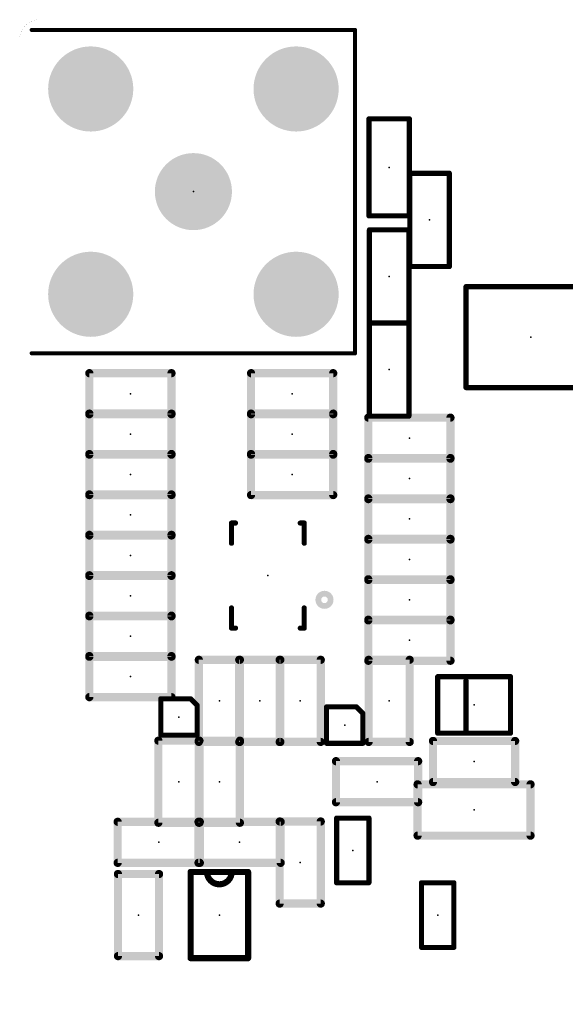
# Model space of a CAD drawing. Extents: x 0 to 169, y 0 to 191.
# Drawn here: x 57.56 to 71.09, y 164.31 to 188.46 of the extents above; entities that cross this region are included whole.
import ezdxf

# ---------------------------------------------------------------- set-up
doc = ezdxf.new("R2010")
doc.units = 0
for name, color, linetype in [('17', 82, 'CONTINUOUS'), ('20', 7, 'CONTINUOUS'), ('21', 253, 'CONTINUOUS'), ('23', 7, 'CONTINUOUS')]:
    doc.layers.add(name, color=color, linetype=linetype)

# ---------------------------------------------------------------- blocks, each defined once
blk = doc.blocks.new('ROUNDP')
at = {"const_width": 0.5}
blk.add_lwpolyline([(0, -0.25, 1), (0, 0.25, 1), (0, -0.25)], format="xyb", dxfattribs=at)

msp = doc.modelspace()

# ---------------------------------------------------------------- linework, layer by layer
at = {"layer": '20'}
for points, const_width in [([(58.058, 188.458, 0.4142), (57.558, 187.958)], 0.001), ([(58.058, 188.4582, 1), (58.058, 188.4578)], 0.0005), ([(58.058, 188.4578, 1), (58.058, 188.4582)], 0.0005), ([(57.5583, 187.958, 1), (57.5577, 187.958)], 0.0005), ([(57.5577, 187.958, 1), (57.5583, 187.958)], 0.0005)]:
    msp.add_lwpolyline(points, format="xyb", dxfattribs=dict(at, const_width=const_width))
at = {"layer": '20', "const_width": 0.001}
for points in [[(97.85, 188.458), (58.058, 188.458)], [(57.558, 187.958), (57.558, 158.442)]]:
    msp.add_lwpolyline(points, dxfattribs=at)
at = {"layer": '21'}
for points, const_width in [([(57.858, 188.2), (65.858, 188.2)], 0.1), ([(65.858, 188.2), (65.858, 180.2)], 0.1), ([(66.2, 183.6), (66.2, 186)], 0.127), ([(66.2, 186), (67.2, 186)], 0.127), ([(67.2, 186), (67.2, 183.6)], 0.127), ([(67.211, 182.3458), (67.211, 184.6542)], 0.127), ([(67.211, 184.6542), (68.189, 184.6542)], 0.127), ([(68.189, 184.6542), (68.189, 182.3458)], 0.127), ([(67.2, 183.6), (66.2, 183.6)], 0.127), ([(66.211, 180.9458), (66.211, 183.2542)], 0.127), ([(66.211, 183.2542), (67.189, 183.2542)], 0.127), ([(67.189, 183.2542), (67.189, 180.9458)], 0.127), ([(68.189, 182.3458), (67.211, 182.3458)], 0.127), ([(68.6, 179.35), (68.6, 181.85)], 0.127), ([(68.6, 181.85), (71.8, 181.85)], 0.127), ([(66.211, 178.6458), (66.211, 180.9542)], 0.127), ([(66.211, 180.9542), (67.189, 180.9542)], 0.127), ([(67.189, 180.9458), (66.211, 180.9458)], 0.127), ([(67.189, 180.9542), (67.189, 178.6458)], 0.127), ([(57.858, 180.2), (65.858, 180.2)], 0.1), ([(59.284, 179.708), (61.316, 179.708)], 0.2032), ([(59.284, 178.692), (59.284, 179.708)], 0.2032), ([(61.316, 179.708), (61.316, 178.692)], 0.2032), ([(63.284, 179.708), (65.316, 179.708)], 0.2032), ([(63.284, 178.692), (63.284, 179.708)], 0.2032), ([(65.316, 179.708), (65.316, 178.692)], 0.2032), ([(71.8, 179.35), (68.6, 179.35)], 0.127), ([(59.284, 178.708), (61.316, 178.708)], 0.2032), ([(59.284, 177.692), (59.284, 178.708)], 0.2032), ([(61.316, 178.692), (59.284, 178.692)], 0.2032), ([(61.316, 178.708), (61.316, 177.692)], 0.2032), ([(63.284, 178.708), (65.316, 178.708)], 0.2032), ([(63.284, 177.692), (63.284, 178.708)], 0.2032), ([(65.316, 178.692), (63.284, 178.692)], 0.2032), ([(65.316, 178.708), (65.316, 177.692)], 0.2032), ([(66.184, 178.608), (68.216, 178.608)], 0.2032), ([(66.184, 177.592), (66.184, 178.608)], 0.2032), ([(67.189, 178.6458), (66.211, 178.6458)], 0.127), ([(68.216, 178.608), (68.216, 177.592)], 0.2032), ([(59.284, 177.708), (61.316, 177.708)], 0.2032), ([(59.284, 176.692), (59.284, 177.708)], 0.2032), ([(61.316, 177.692), (59.284, 177.692)], 0.2032), ([(61.316, 177.708), (61.316, 176.692)], 0.2032), ([(63.284, 176.692), (63.284, 177.708)], 0.2032), ([(63.284, 177.708), (65.316, 177.708)], 0.2032), ([(65.316, 177.692), (63.284, 177.692)], 0.2032), ([(65.316, 177.708), (65.316, 176.692)], 0.2032), ([(66.184, 177.608), (68.216, 177.608)], 0.2032), ([(66.184, 176.592), (66.184, 177.608)], 0.2032), ([(68.216, 177.592), (66.184, 177.592)], 0.2032), ([(68.216, 177.608), (68.216, 176.592)], 0.2032), ([(59.284, 176.708), (61.316, 176.708)], 0.2032), ([(59.284, 175.692), (59.284, 176.708)], 0.2032), ([(61.316, 176.692), (59.284, 176.692)], 0.2032), ([(61.316, 176.708), (61.316, 175.692)], 0.2032), ([(65.316, 176.692), (63.284, 176.692)], 0.2032), ([(66.184, 176.608), (68.216, 176.608)], 0.2032), ([(66.184, 175.592), (66.184, 176.608)], 0.2032), ([(68.216, 176.592), (66.184, 176.592)], 0.2032), ([(68.216, 176.608), (68.216, 175.592)], 0.2032), ([(62.8, 175.5), (62.8, 176)], 0.127), ([(62.8, 176), (62.9, 176)], 0.127), ([(64.6, 176), (64.5, 176)], 0.127), ([(64.6, 175.5), (64.6, 176)], 0.127), ([(59.284, 174.692), (59.284, 175.708)], 0.2032), ([(59.284, 175.708), (61.316, 175.708)], 0.2032), ([(61.316, 175.708), (61.316, 174.692)], 0.2032), ([(61.316, 175.692), (59.284, 175.692)], 0.2032), ([(66.184, 175.608), (68.216, 175.608)], 0.2032), ([(66.184, 174.592), (66.184, 175.608)], 0.2032), ([(68.216, 175.592), (66.184, 175.592)], 0.2032), ([(68.216, 175.608), (68.216, 174.592)], 0.2032), ([(59.284, 174.708), (61.316, 174.708)], 0.2032), ([(59.284, 173.692), (59.284, 174.708)], 0.2032), ([(61.316, 174.692), (59.284, 174.692)], 0.2032), ([(61.316, 174.708), (61.316, 173.692)], 0.2032), ([(66.184, 174.608), (68.216, 174.608)], 0.2032), ([(66.184, 173.592), (66.184, 174.608)], 0.2032), ([(68.216, 174.592), (66.184, 174.592)], 0.2032), ([(68.216, 174.608), (68.216, 173.592)], 0.2032), ([(62.8, 173.9), (62.8, 173.4)], 0.127), ([(64.6, 173.9), (64.6, 173.4)], 0.127), ([(59.284, 172.692), (59.284, 173.708)], 0.2032), ([(59.284, 173.708), (61.316, 173.708)], 0.2032), ([(61.316, 173.692), (59.284, 173.692)], 0.2032), ([(61.316, 173.708), (61.316, 172.692)], 0.2032), ([(66.184, 173.608), (68.216, 173.608)], 0.2032), ([(66.184, 172.592), (66.184, 173.608)], 0.2032), ([(68.216, 173.592), (66.184, 173.592)], 0.2032), ([(68.216, 173.608), (68.216, 172.592)], 0.2032), ([(62.8, 173.4), (62.9, 173.4)], 0.127), ([(64.6, 173.4), (64.5, 173.4)], 0.127), ([(59.284, 172.708), (61.316, 172.708)], 0.2032), ([(59.284, 171.692), (59.284, 172.708)], 0.2032), ([(61.316, 172.692), (59.284, 172.692)], 0.2032), ([(61.316, 172.708), (61.316, 171.692)], 0.2032), ([(61.992, 170.584), (61.992, 172.616)], 0.2032), ([(61.992, 172.616), (63.008, 172.616)], 0.2032), ([(62.992, 170.584), (62.992, 172.616)], 0.2032), ([(62.992, 172.616), (64.008, 172.616)], 0.2032), ([(63.008, 172.616), (63.008, 170.584)], 0.2032), ([(63.992, 170.584), (63.992, 172.616)], 0.2032), ([(63.992, 172.616), (65.008, 172.616)], 0.2032), ([(64.008, 172.616), (64.008, 170.584)], 0.2032), ([(65.008, 172.616), (65.008, 170.584)], 0.2032), ([(68.216, 172.592), (66.184, 172.592)], 0.2032), ([(66.192, 170.584), (66.192, 172.616)], 0.2032), ([(66.192, 172.616), (67.208, 172.616)], 0.2032), ([(67.208, 172.616), (67.208, 170.584)], 0.2032), ([(67.9, 172.2), (69.7, 172.2)], 0.127), ([(67.9, 170.8), (67.9, 172.2)], 0.127), ([(69.7, 172.2), (69.7, 170.8)], 0.127), ([(68.6, 170.83), (68.6, 172.1)], 0.127), ([(61.316, 171.692), (59.284, 171.692)], 0.2032), ([(61.05, 171.65), (61.79, 171.65)], 0.127), ([(61.05, 170.75), (61.05, 171.65)], 0.127), ([(61.79, 171.65), (61.95, 171.49)], 0.127), ([(61.95, 171.49), (61.95, 170.75)], 0.127), ([(65.15, 171.45), (65.89, 171.45)], 0.127), ([(65.15, 170.55), (65.15, 171.45)], 0.127), ([(65.89, 171.45), (66.05, 171.29)], 0.127), ([(66.05, 171.29), (66.05, 170.55)], 0.127), ([(61.95, 170.75), (61.05, 170.75)], 0.127), ([(69.7, 170.8), (67.9, 170.8)], 0.127), ([(60.992, 168.584), (60.992, 170.616)], 0.2032), ([(60.992, 170.616), (62.008, 170.616)], 0.2032), ([(61.992, 168.584), (61.992, 170.616)], 0.2032), ([(61.992, 170.616), (63.008, 170.616)], 0.2032), ([(63.008, 170.584), (61.992, 170.584)], 0.2032), ([(62.008, 170.616), (62.008, 168.584)], 0.2032), ([(64.008, 170.584), (62.992, 170.584)], 0.2032), ([(63.008, 170.616), (63.008, 168.584)], 0.2032), ([(65.008, 170.584), (63.992, 170.584)], 0.2032), ([(66.05, 170.55), (65.15, 170.55)], 0.127), ([(67.208, 170.584), (66.192, 170.584)], 0.2032), ([(67.784, 170.608), (69.816, 170.608)], 0.2032), ([(67.784, 169.592), (67.784, 170.608)], 0.2032), ([(69.816, 170.608), (69.816, 169.592)], 0.2032), ([(65.384, 170.108), (67.416, 170.108)], 0.2032), ([(65.384, 169.092), (65.384, 170.108)], 0.2032), ([(67.416, 170.108), (67.416, 169.092)], 0.2032), ([(67.403, 169.535), (70.197, 169.535)], 0.2032), ([(67.403, 168.265), (67.403, 169.535)], 0.2032), ([(69.816, 169.592), (67.784, 169.592)], 0.2032), ([(70.197, 169.535), (70.197, 168.265)], 0.2032), ([(67.416, 169.092), (65.384, 169.092)], 0.2032), ([(59.984, 167.592), (59.984, 168.608)], 0.2032), ([(59.984, 168.608), (62.016, 168.608)], 0.2032), ([(62.008, 168.584), (60.992, 168.584)], 0.2032), ([(61.984, 167.592), (61.984, 168.608)], 0.2032), ([(61.984, 168.608), (64.016, 168.608)], 0.2032), ([(63.008, 168.584), (61.992, 168.584)], 0.2032), ([(62.016, 168.608), (62.016, 167.592)], 0.2032), ([(63.992, 166.584), (63.992, 168.616)], 0.2032), ([(63.992, 168.616), (65.008, 168.616)], 0.2032), ([(64.016, 168.608), (64.016, 167.592)], 0.2032), ([(65.008, 168.616), (65.008, 166.584)], 0.2032), ([(65.4, 167.1), (65.4, 168.7)], 0.127), ([(65.4, 168.7), (66.2, 168.7)], 0.127), ([(66.2, 168.7), (66.2, 167.1)], 0.127), ([(70.197, 168.265), (67.403, 168.265)], 0.2032), ([(62.016, 167.592), (59.984, 167.592)], 0.2032), ([(64.016, 167.592), (61.984, 167.592)], 0.2032), ([(59.992, 165.284), (59.992, 167.316)], 0.2032), ([(59.992, 167.316), (61.008, 167.316)], 0.2032), ([(61.008, 167.316), (61.008, 165.284)], 0.2032), ([(62.1952, 167.3668), (61.7888, 167.3668)], 0.1524), ([(61.7888, 167.3668), (61.7888, 165.2332)], 0.1524), ([(62.2714, 167.3668), (62.1952, 167.3668)], 0.1524), ([(62.7286, 167.3668), (62.2714, 167.3668)], 0.1524), ([(62.7286, 167.3668), (62.2714, 167.3668)], 0.1524), ([(62.8048, 167.3668), (62.7286, 167.3668)], 0.1524), ([(63.2112, 167.3668), (62.8048, 167.3668)], 0.1524), ([(63.2112, 165.2332), (63.2112, 167.3668)], 0.1524), ([(66.2, 167.1), (65.4, 167.1)], 0.127), ([(67.5, 167.1), (68.3, 167.1)], 0.127), ([(67.5, 165.5), (67.5, 167.1)], 0.127), ([(68.3, 167.1), (68.3, 165.5)], 0.127), ([(65.008, 166.584), (63.992, 166.584)], 0.2032), ([(63.2112, 166.173), (63.2112, 166.427)], 0.1524), ([(68.3, 165.5), (67.5, 165.5)], 0.127), ([(61.008, 165.284), (59.992, 165.284)], 0.2032), ([(61.7888, 165.2332), (63.2112, 165.2332)], 0.1524), ([(62.2714, 165.2332), (62.7286, 165.2332)], 0.1524)]:
    msp.add_lwpolyline(points, dxfattribs=dict(at, const_width=const_width))
for points, const_width in [([(57.858, 188.225, 1), (57.858, 188.175)], 0.05), ([(65.883, 188.2, 1), (65.833, 188.2)], 0.05), ([(65.858, 188.175, 1), (65.858, 188.225)], 0.05), ([(66.2318, 186, 1), (66.1683, 186)], 0.0635), ([(66.2, 186.0317, 1), (66.2, 185.9683)], 0.0635), ([(67.2318, 186, 1), (67.1683, 186)], 0.0635), ([(67.2, 185.9683, 1), (67.2, 186.0317)], 0.0635), ([(67.2428, 184.6542, 1), (67.1792, 184.6542)], 0.0635), ([(67.211, 184.6859, 1), (67.211, 184.6225)], 0.0635), ([(68.2208, 184.6542, 1), (68.1573, 184.6542)], 0.0635), ([(68.189, 184.6225, 1), (68.189, 184.6859)], 0.0635), ([(66.2, 183.6318, 1), (66.2, 183.5683)], 0.0635), ([(66.1683, 183.6, 1), (66.2318, 183.6)], 0.0635), ([(67.1683, 183.6, 1), (67.2318, 183.6)], 0.0635), ([(67.2, 183.5683, 1), (67.2, 183.6318)], 0.0635), ([(66.2428, 183.2542, 1), (66.1792, 183.2542)], 0.0635), ([(66.211, 183.2859, 1), (66.211, 183.2225)], 0.0635), ([(67.2208, 183.2542, 1), (67.1573, 183.2542)], 0.0635), ([(67.189, 183.2225, 1), (67.189, 183.2859)], 0.0635), ([(67.1792, 182.3458, 1), (67.2428, 182.3458)], 0.0635), ([(67.211, 182.3775, 1), (67.211, 182.3141)], 0.0635), ([(68.1573, 182.3458, 1), (68.2208, 182.3458)], 0.0635), ([(68.189, 182.3141, 1), (68.189, 182.3775)], 0.0635), ([(68.6318, 181.85, 1), (68.5683, 181.85)], 0.0635), ([(68.6, 181.8818, 1), (68.6, 181.8183)], 0.0635), ([(66.2428, 180.9542, 1), (66.1792, 180.9542)], 0.0635), ([(66.1792, 180.9458, 1), (66.2428, 180.9458)], 0.0635), ([(66.211, 180.986, 1), (66.211, 180.9225)], 0.0635), ([(66.211, 180.9776, 1), (66.211, 180.9141)], 0.0635), ([(67.2208, 180.9542, 1), (67.1573, 180.9542)], 0.0635), ([(67.1573, 180.9458, 1), (67.2208, 180.9458)], 0.0635), ([(67.189, 180.9225, 1), (67.189, 180.986)], 0.0635), ([(67.189, 180.9141, 1), (67.189, 180.9776)], 0.0635), ([(57.858, 180.225, 1), (57.858, 180.175)], 0.05), ([(65.833, 180.2, 1), (65.883, 180.2)], 0.05), ([(65.858, 180.175, 1), (65.858, 180.225)], 0.05), ([(59.284, 179.7588, 1), (59.284, 179.6572)], 0.1016), ([(59.3348, 179.708, 1), (59.2332, 179.708)], 0.1016), ([(61.3668, 179.708, 1), (61.2652, 179.708)], 0.1016), ([(61.316, 179.6572, 1), (61.316, 179.7588)], 0.1016), ([(63.284, 179.7588, 1), (63.284, 179.6572)], 0.1016), ([(63.3348, 179.708, 1), (63.2332, 179.708)], 0.1016), ([(65.3668, 179.708, 1), (65.2652, 179.708)], 0.1016), ([(65.316, 179.6572, 1), (65.316, 179.7588)], 0.1016), ([(68.6, 179.3818, 1), (68.6, 179.3183)], 0.0635), ([(68.5683, 179.35, 1), (68.6318, 179.35)], 0.0635), ([(59.284, 178.7588, 1), (59.284, 178.6572)], 0.1016), ([(59.3348, 178.708, 1), (59.2332, 178.708)], 0.1016), ([(59.284, 178.7428, 1), (59.284, 178.6412)], 0.1016), ([(59.2332, 178.692, 1), (59.3348, 178.692)], 0.1016), ([(61.3668, 178.708, 1), (61.2652, 178.708)], 0.1016), ([(61.2652, 178.692, 1), (61.3668, 178.692)], 0.1016), ([(61.316, 178.6572, 1), (61.316, 178.7588)], 0.1016), ([(61.316, 178.6412, 1), (61.316, 178.7428)], 0.1016), ([(63.284, 178.7588, 1), (63.284, 178.6572)], 0.1016), ([(63.3348, 178.708, 1), (63.2332, 178.708)], 0.1016), ([(63.284, 178.7428, 1), (63.284, 178.6412)], 0.1016), ([(63.2332, 178.692, 1), (63.3348, 178.692)], 0.1016), ([(65.3668, 178.708, 1), (65.2652, 178.708)], 0.1016), ([(65.2652, 178.692, 1), (65.3668, 178.692)], 0.1016), ([(65.316, 178.6572, 1), (65.316, 178.7588)], 0.1016), ([(65.316, 178.6412, 1), (65.316, 178.7428)], 0.1016), ([(66.184, 178.6588, 1), (66.184, 178.5572)], 0.1016), ([(66.2348, 178.608, 1), (66.1332, 178.608)], 0.1016), ([(66.211, 178.6775, 1), (66.211, 178.6141)], 0.0635), ([(67.189, 178.6141, 1), (67.189, 178.6775)], 0.0635), ([(68.2668, 178.608, 1), (68.1652, 178.608)], 0.1016), ([(68.216, 178.5572, 1), (68.216, 178.6588)], 0.1016), ([(66.1792, 178.6458, 1), (66.2428, 178.6458)], 0.0635), ([(67.1573, 178.6458, 1), (67.2208, 178.6458)], 0.0635), ([(59.284, 177.7588, 1), (59.284, 177.6572)], 0.1016), ([(59.3348, 177.708, 1), (59.2332, 177.708)], 0.1016), ([(59.284, 177.7428, 1), (59.284, 177.6412)], 0.1016), ([(59.2332, 177.692, 1), (59.3348, 177.692)], 0.1016), ([(61.3668, 177.708, 1), (61.2652, 177.708)], 0.1016), ([(61.2652, 177.692, 1), (61.3668, 177.692)], 0.1016), ([(61.316, 177.6572, 1), (61.316, 177.7588)], 0.1016), ([(61.316, 177.6412, 1), (61.316, 177.7428)], 0.1016), ([(63.3348, 177.708, 1), (63.2332, 177.708)], 0.1016), ([(63.284, 177.7588, 1), (63.284, 177.6572)], 0.1016), ([(63.284, 177.7428, 1), (63.284, 177.6412)], 0.1016), ([(63.2332, 177.692, 1), (63.3348, 177.692)], 0.1016), ([(65.3668, 177.708, 1), (65.2652, 177.708)], 0.1016), ([(65.2652, 177.692, 1), (65.3668, 177.692)], 0.1016), ([(65.316, 177.6572, 1), (65.316, 177.7588)], 0.1016), ([(65.316, 177.6412, 1), (65.316, 177.7428)], 0.1016), ([(66.184, 177.6588, 1), (66.184, 177.5572)], 0.1016), ([(66.2348, 177.608, 1), (66.1332, 177.608)], 0.1016), ([(66.184, 177.6428, 1), (66.184, 177.5412)], 0.1016), ([(66.1332, 177.592, 1), (66.2348, 177.592)], 0.1016), ([(68.2668, 177.608, 1), (68.1652, 177.608)], 0.1016), ([(68.1652, 177.592, 1), (68.2668, 177.592)], 0.1016), ([(68.216, 177.5572, 1), (68.216, 177.6588)], 0.1016), ([(68.216, 177.5412, 1), (68.216, 177.6428)], 0.1016), ([(59.284, 176.7588, 1), (59.284, 176.6572)], 0.1016), ([(59.3348, 176.708, 1), (59.2332, 176.708)], 0.1016), ([(59.284, 176.7428, 1), (59.284, 176.6412)], 0.1016), ([(61.3668, 176.708, 1), (61.2652, 176.708)], 0.1016), ([(61.316, 176.6572, 1), (61.316, 176.7588)], 0.1016), ([(61.316, 176.6412, 1), (61.316, 176.7428)], 0.1016), ([(63.284, 176.7428, 1), (63.284, 176.6412)], 0.1016), ([(65.316, 176.6412, 1), (65.316, 176.7428)], 0.1016), ([(59.2332, 176.692, 1), (59.3348, 176.692)], 0.1016), ([(61.2652, 176.692, 1), (61.3668, 176.692)], 0.1016), ([(63.2332, 176.692, 1), (63.3348, 176.692)], 0.1016), ([(65.2652, 176.692, 1), (65.3668, 176.692)], 0.1016), ([(66.184, 176.6588, 1), (66.184, 176.5572)], 0.1016), ([(66.2348, 176.608, 1), (66.1332, 176.608)], 0.1016), ([(66.184, 176.6428, 1), (66.184, 176.5412)], 0.1016), ([(66.1332, 176.592, 1), (66.2348, 176.592)], 0.1016), ([(68.2668, 176.608, 1), (68.1652, 176.608)], 0.1016), ([(68.1652, 176.592, 1), (68.2668, 176.592)], 0.1016), ([(68.216, 176.5572, 1), (68.216, 176.6588)], 0.1016), ([(68.216, 176.5412, 1), (68.216, 176.6428)], 0.1016), ([(62.8318, 176, 1), (62.7683, 176)], 0.0635), ([(62.8, 176.0317, 1), (62.8, 175.9683)], 0.0635), ([(62.9, 175.9683, 1), (62.9, 176.0317)], 0.0635), ([(64.5, 176.0317, 1), (64.5, 175.9683)], 0.0635), ([(64.6318, 176, 1), (64.5683, 176)], 0.0635), ([(64.6, 175.9683, 1), (64.6, 176.0317)], 0.0635), ([(59.3348, 175.708, 1), (59.2332, 175.708)], 0.1016), ([(59.284, 175.7588, 1), (59.284, 175.6572)], 0.1016), ([(61.3668, 175.708, 1), (61.2652, 175.708)], 0.1016), ([(61.316, 175.6572, 1), (61.316, 175.7588)], 0.1016), ([(59.284, 175.7428, 1), (59.284, 175.6412)], 0.1016), ([(59.2332, 175.692, 1), (59.3348, 175.692)], 0.1016), ([(61.2652, 175.692, 1), (61.3668, 175.692)], 0.1016), ([(61.316, 175.6412, 1), (61.316, 175.7428)], 0.1016), ([(66.184, 175.6588, 1), (66.184, 175.5572)], 0.1016), ([(66.2348, 175.608, 1), (66.1332, 175.608)], 0.1016), ([(66.184, 175.6428, 1), (66.184, 175.5412)], 0.1016), ([(66.1332, 175.592, 1), (66.2348, 175.592)], 0.1016), ([(68.2668, 175.608, 1), (68.1652, 175.608)], 0.1016), ([(68.1652, 175.592, 1), (68.2668, 175.592)], 0.1016), ([(68.216, 175.5572, 1), (68.216, 175.6588)], 0.1016), ([(68.216, 175.5412, 1), (68.216, 175.6428)], 0.1016), ([(62.7683, 175.5, 1), (62.8318, 175.5)], 0.0635), ([(64.5683, 175.5, 1), (64.6318, 175.5)], 0.0635), ([(59.284, 174.7588, 1), (59.284, 174.6572)], 0.1016), ([(59.3348, 174.708, 1), (59.2332, 174.708)], 0.1016), ([(59.284, 174.7428, 1), (59.284, 174.6412)], 0.1016), ([(59.2332, 174.692, 1), (59.3348, 174.692)], 0.1016), ([(61.3668, 174.708, 1), (61.2652, 174.708)], 0.1016), ([(61.2652, 174.692, 1), (61.3668, 174.692)], 0.1016), ([(61.316, 174.6572, 1), (61.316, 174.7588)], 0.1016), ([(61.316, 174.6412, 1), (61.316, 174.7428)], 0.1016), ([(66.184, 174.6588, 1), (66.184, 174.5572)], 0.1016), ([(66.2348, 174.608, 1), (66.1332, 174.608)], 0.1016), ([(66.184, 174.6428, 1), (66.184, 174.5412)], 0.1016), ([(66.1332, 174.592, 1), (66.2348, 174.592)], 0.1016), ([(68.2668, 174.608, 1), (68.1652, 174.608)], 0.1016), ([(68.1652, 174.592, 1), (68.2668, 174.592)], 0.1016), ([(68.216, 174.5572, 1), (68.216, 174.6588)], 0.1016), ([(68.216, 174.5412, 1), (68.216, 174.6428)], 0.1016), ([(65.1, 174.0293, 1), (65.1, 174.1707, 1), (65.1, 174.0293)], 0.3048), ([(62.8318, 173.9, 1), (62.7683, 173.9)], 0.0635), ([(64.6318, 173.9, 1), (64.5683, 173.9)], 0.0635), ([(59.3348, 173.708, 1), (59.2332, 173.708)], 0.1016), ([(59.284, 173.7588, 1), (59.284, 173.6572)], 0.1016), ([(59.284, 173.7428, 1), (59.284, 173.6412)], 0.1016), ([(59.2332, 173.692, 1), (59.3348, 173.692)], 0.1016), ([(61.3668, 173.708, 1), (61.2652, 173.708)], 0.1016), ([(61.2652, 173.692, 1), (61.3668, 173.692)], 0.1016), ([(61.316, 173.6572, 1), (61.316, 173.7588)], 0.1016), ([(61.316, 173.6412, 1), (61.316, 173.7428)], 0.1016), ([(66.184, 173.6588, 1), (66.184, 173.5572)], 0.1016), ([(66.2348, 173.608, 1), (66.1332, 173.608)], 0.1016), ([(66.184, 173.6428, 1), (66.184, 173.5412)], 0.1016), ([(66.1332, 173.592, 1), (66.2348, 173.592)], 0.1016), ([(68.2668, 173.608, 1), (68.1652, 173.608)], 0.1016), ([(68.1652, 173.592, 1), (68.2668, 173.592)], 0.1016), ([(68.216, 173.5572, 1), (68.216, 173.6588)], 0.1016), ([(68.216, 173.5412, 1), (68.216, 173.6428)], 0.1016), ([(62.8, 173.4317, 1), (62.8, 173.3683)], 0.0635), ([(62.7683, 173.4, 1), (62.8318, 173.4)], 0.0635), ([(62.9, 173.3683, 1), (62.9, 173.4317)], 0.0635), ([(64.5, 173.4317, 1), (64.5, 173.3683)], 0.0635), ([(64.5683, 173.4, 1), (64.6318, 173.4)], 0.0635), ([(64.6, 173.3683, 1), (64.6, 173.4317)], 0.0635), ([(59.284, 172.7588, 1), (59.284, 172.6572)], 0.1016), ([(59.3348, 172.708, 1), (59.2332, 172.708)], 0.1016), ([(59.284, 172.7428, 1), (59.284, 172.6412)], 0.1016), ([(59.2332, 172.692, 1), (59.3348, 172.692)], 0.1016), ([(61.3668, 172.708, 1), (61.2652, 172.708)], 0.1016), ([(61.2652, 172.692, 1), (61.3668, 172.692)], 0.1016), ([(61.316, 172.6572, 1), (61.316, 172.7588)], 0.1016), ([(61.316, 172.6412, 1), (61.316, 172.7428)], 0.1016), ([(62.0428, 172.616, 1), (61.9412, 172.616)], 0.1016), ([(61.992, 172.6668, 1), (61.992, 172.5652)], 0.1016), ([(63.0428, 172.616, 1), (62.9412, 172.616)], 0.1016), ([(62.992, 172.6668, 1), (62.992, 172.5652)], 0.1016), ([(63.0588, 172.616, 1), (62.9572, 172.616)], 0.1016), ([(63.008, 172.5652, 1), (63.008, 172.6668)], 0.1016), ([(64.0428, 172.616, 1), (63.9412, 172.616)], 0.1016), ([(63.992, 172.6668, 1), (63.992, 172.5652)], 0.1016), ([(64.0588, 172.616, 1), (63.9572, 172.616)], 0.1016), ([(64.008, 172.5652, 1), (64.008, 172.6668)], 0.1016), ([(65.0588, 172.616, 1), (64.9572, 172.616)], 0.1016), ([(65.008, 172.5652, 1), (65.008, 172.6668)], 0.1016), ([(66.184, 172.6428, 1), (66.184, 172.5412)], 0.1016), ([(66.2428, 172.616, 1), (66.1412, 172.616)], 0.1016), ([(66.192, 172.6668, 1), (66.192, 172.5652)], 0.1016), ([(67.2588, 172.616, 1), (67.1572, 172.616)], 0.1016), ([(67.208, 172.5652, 1), (67.208, 172.6668)], 0.1016), ([(68.216, 172.5412, 1), (68.216, 172.6428)], 0.1016), ([(66.1332, 172.592, 1), (66.2348, 172.592)], 0.1016), ([(68.1652, 172.592, 1), (68.2668, 172.592)], 0.1016), ([(67.9, 172.2318, 1), (67.9, 172.1683)], 0.0635), ([(67.9318, 172.2, 1), (67.8683, 172.2)], 0.0635), ([(69.7318, 172.2, 1), (69.6683, 172.2)], 0.0635), ([(69.7, 172.1683, 1), (69.7, 172.2318)], 0.0635), ([(68.6318, 172.1, 1), (68.5683, 172.1)], 0.0635), ([(59.284, 171.7428, 1), (59.284, 171.6412)], 0.1016), ([(59.2332, 171.692, 1), (59.3348, 171.692)], 0.1016), ([(61.0818, 171.65, 1), (61.0183, 171.65)], 0.0635), ([(61.05, 171.6817, 1), (61.05, 171.6183)], 0.0635), ([(61.2652, 171.692, 1), (61.3668, 171.692)], 0.1016), ([(61.316, 171.6412, 1), (61.316, 171.7428)], 0.1016), ([(61.8125, 171.6725, 1), (61.7675, 171.6275)], 0.0635), ([(61.79, 171.6183, 1), (61.79, 171.6817)], 0.0635), ([(61.9818, 171.49, 1), (61.9183, 171.49)], 0.0635), ([(61.9275, 171.4675, 1), (61.9725, 171.5125)], 0.0635), ([(65.15, 171.4818, 1), (65.15, 171.4183)], 0.0635), ([(65.1818, 171.45, 1), (65.1183, 171.45)], 0.0635), ([(65.9125, 171.4725, 1), (65.8675, 171.4275)], 0.0635), ([(65.89, 171.4183, 1), (65.89, 171.4818)], 0.0635), ([(66.0817, 171.29, 1), (66.0182, 171.29)], 0.0635), ([(66.0275, 171.2675, 1), (66.0725, 171.3125)], 0.0635), ([(61.05, 170.7817, 1), (61.05, 170.7183)], 0.0635), ([(61.0183, 170.75, 1), (61.0818, 170.75)], 0.0635), ([(61.9183, 170.75, 1), (61.9818, 170.75)], 0.0635), ([(61.95, 170.7183, 1), (61.95, 170.7817)], 0.0635), ([(67.9, 170.8317, 1), (67.9, 170.7683)], 0.0635), ([(67.8683, 170.8, 1), (67.9318, 170.8)], 0.0635), ([(68.5683, 170.83, 1), (68.6318, 170.83)], 0.0635), ([(69.6683, 170.8, 1), (69.7318, 170.8)], 0.0635), ([(69.7, 170.7683, 1), (69.7, 170.8317)], 0.0635), ([(61.0428, 170.616, 1), (60.9412, 170.616)], 0.1016), ([(60.992, 170.6668, 1), (60.992, 170.5652)], 0.1016), ([(62.0428, 170.616, 1), (61.9412, 170.616)], 0.1016), ([(61.992, 170.6668, 1), (61.992, 170.5652)], 0.1016), ([(61.992, 170.6348, 1), (61.992, 170.5332)], 0.1016), ([(61.9412, 170.584, 1), (62.0428, 170.584)], 0.1016), ([(62.0588, 170.616, 1), (61.9572, 170.616)], 0.1016), ([(62.008, 170.5652, 1), (62.008, 170.6668)], 0.1016), ([(62.992, 170.6348, 1), (62.992, 170.5332)], 0.1016), ([(62.9412, 170.584, 1), (63.0428, 170.584)], 0.1016), ([(63.0588, 170.616, 1), (62.9572, 170.616)], 0.1016), ([(62.9572, 170.584, 1), (63.0588, 170.584)], 0.1016), ([(63.008, 170.5652, 1), (63.008, 170.6668)], 0.1016), ([(63.008, 170.5332, 1), (63.008, 170.6348)], 0.1016), ([(63.992, 170.6348, 1), (63.992, 170.5332)], 0.1016), ([(63.9412, 170.584, 1), (64.0428, 170.584)], 0.1016), ([(63.9572, 170.584, 1), (64.0588, 170.584)], 0.1016), ([(64.008, 170.5332, 1), (64.008, 170.6348)], 0.1016), ([(64.9572, 170.584, 1), (65.0588, 170.584)], 0.1016), ([(65.008, 170.5332, 1), (65.008, 170.6348)], 0.1016), ([(65.15, 170.5817, 1), (65.15, 170.5183)], 0.0635), ([(65.1183, 170.55, 1), (65.1818, 170.55)], 0.0635), ([(66.0182, 170.55, 1), (66.0817, 170.55)], 0.0635), ([(66.05, 170.5183, 1), (66.05, 170.5817)], 0.0635), ([(66.192, 170.6348, 1), (66.192, 170.5332)], 0.1016), ([(66.1412, 170.584, 1), (66.2428, 170.584)], 0.1016), ([(67.1572, 170.584, 1), (67.2588, 170.584)], 0.1016), ([(67.208, 170.5332, 1), (67.208, 170.6348)], 0.1016), ([(67.784, 170.6588, 1), (67.784, 170.5572)], 0.1016), ([(67.8348, 170.608, 1), (67.7332, 170.608)], 0.1016), ([(69.8668, 170.608, 1), (69.7652, 170.608)], 0.1016), ([(69.816, 170.5572, 1), (69.816, 170.6588)], 0.1016), ([(65.384, 170.1588, 1), (65.384, 170.0572)], 0.1016), ([(65.4348, 170.108, 1), (65.3332, 170.108)], 0.1016), ([(67.4668, 170.108, 1), (67.3652, 170.108)], 0.1016), ([(67.416, 170.0572, 1), (67.416, 170.1588)], 0.1016), ([(67.403, 169.5858, 1), (67.403, 169.4842)], 0.1016), ([(67.4538, 169.535, 1), (67.3522, 169.535)], 0.1016), ([(67.784, 169.6428, 1), (67.784, 169.5412)], 0.1016), ([(67.7332, 169.592, 1), (67.8348, 169.592)], 0.1016), ([(69.7652, 169.592, 1), (69.8668, 169.592)], 0.1016), ([(69.816, 169.5412, 1), (69.816, 169.6428)], 0.1016), ([(70.2478, 169.535, 1), (70.1462, 169.535)], 0.1016), ([(70.197, 169.4842, 1), (70.197, 169.5858)], 0.1016), ([(65.384, 169.1428, 1), (65.384, 169.0412)], 0.1016), ([(65.3332, 169.092, 1), (65.4348, 169.092)], 0.1016), ([(67.3652, 169.092, 1), (67.4668, 169.092)], 0.1016), ([(67.416, 169.0412, 1), (67.416, 169.1428)], 0.1016), ([(60.0348, 168.608, 1), (59.9332, 168.608)], 0.1016), ([(59.984, 168.6588, 1), (59.984, 168.5572)], 0.1016), ([(60.992, 168.6348, 1), (60.992, 168.5332)], 0.1016), ([(60.9412, 168.584, 1), (61.0428, 168.584)], 0.1016), ([(62.0348, 168.608, 1), (61.9332, 168.608)], 0.1016), ([(61.984, 168.6588, 1), (61.984, 168.5572)], 0.1016), ([(61.992, 168.6348, 1), (61.992, 168.5332)], 0.1016), ([(61.9412, 168.584, 1), (62.0428, 168.584)], 0.1016), ([(61.9572, 168.584, 1), (62.0588, 168.584)], 0.1016), ([(62.0668, 168.608, 1), (61.9652, 168.608)], 0.1016), ([(62.008, 168.5332, 1), (62.008, 168.6348)], 0.1016), ([(62.016, 168.5572, 1), (62.016, 168.6588)], 0.1016), ([(62.9572, 168.584, 1), (63.0588, 168.584)], 0.1016), ([(63.008, 168.5332, 1), (63.008, 168.6348)], 0.1016), ([(64.0428, 168.616, 1), (63.9412, 168.616)], 0.1016), ([(63.992, 168.6668, 1), (63.992, 168.5652)], 0.1016), ([(64.0668, 168.608, 1), (63.9652, 168.608)], 0.1016), ([(64.016, 168.5572, 1), (64.016, 168.6588)], 0.1016), ([(65.0588, 168.616, 1), (64.9572, 168.616)], 0.1016), ([(65.008, 168.5652, 1), (65.008, 168.6668)], 0.1016), ([(65.4, 168.7318, 1), (65.4, 168.6683)], 0.0635), ([(65.4318, 168.7, 1), (65.3683, 168.7)], 0.0635), ([(66.2318, 168.7, 1), (66.1683, 168.7)], 0.0635), ([(66.2, 168.6683, 1), (66.2, 168.7318)], 0.0635), ([(67.403, 168.3158, 1), (67.403, 168.2142)], 0.1016), ([(67.3522, 168.265, 1), (67.4538, 168.265)], 0.1016), ([(70.1462, 168.265, 1), (70.2478, 168.265)], 0.1016), ([(70.197, 168.2142, 1), (70.197, 168.3158)], 0.1016), ([(59.984, 167.6428, 1), (59.984, 167.5412)], 0.1016), ([(59.9332, 167.592, 1), (60.0348, 167.592)], 0.1016), ([(61.984, 167.6428, 1), (61.984, 167.5412)], 0.1016), ([(61.9332, 167.592, 1), (62.0348, 167.592)], 0.1016), ([(61.9652, 167.592, 1), (62.0668, 167.592)], 0.1016), ([(62.016, 167.5412, 1), (62.016, 167.6428)], 0.1016), ([(63.9652, 167.592, 1), (64.0668, 167.592)], 0.1016), ([(64.016, 167.5412, 1), (64.016, 167.6428)], 0.1016), ([(60.0428, 167.316, 1), (59.9412, 167.316)], 0.1016), ([(59.992, 167.3668, 1), (59.992, 167.2652)], 0.1016), ([(61.0588, 167.316, 1), (60.9572, 167.316)], 0.1016), ([(61.008, 167.2652, 1), (61.008, 167.3668)], 0.1016), ([(61.7888, 167.4049, 1), (61.7888, 167.3287)], 0.0762), ([(61.8269, 167.3668, 1), (61.7507, 167.3668)], 0.0762), ([(62.1952, 167.4049, 1), (62.1952, 167.3287)], 0.0762), ([(62.1952, 167.3668, 1), (62.8048, 167.3668)], 0.1524), ([(62.2333, 167.3668, 1), (62.1571, 167.3668)], 0.0762), ([(62.1952, 167.3287, 1), (62.1952, 167.4049)], 0.0762), ([(62.2714, 167.4049, 1), (62.2714, 167.3287)], 0.0762), ([(62.2714, 167.4049, 1), (62.2714, 167.3287)], 0.0762), ([(62.2714, 167.3287, 1), (62.2714, 167.4049)], 0.0762), ([(62.7286, 167.4049, 1), (62.7286, 167.3287)], 0.0762), ([(62.7286, 167.3287, 1), (62.7286, 167.4049)], 0.0762), ([(62.7286, 167.3287, 1), (62.7286, 167.4049)], 0.0762), ([(62.8048, 167.4049, 1), (62.8048, 167.3287)], 0.0762), ([(62.8429, 167.3668, 1), (62.7667, 167.3668)], 0.0762), ([(62.8048, 167.3287, 1), (62.8048, 167.4049)], 0.0762), ([(63.2493, 167.3668, 1), (63.1731, 167.3668)], 0.0762), ([(63.2112, 167.3287, 1), (63.2112, 167.4049)], 0.0762), ([(65.4, 167.1317, 1), (65.4, 167.0683)], 0.0635), ([(65.3683, 167.1, 1), (65.4318, 167.1)], 0.0635), ([(66.1683, 167.1, 1), (66.2318, 167.1)], 0.0635), ([(66.2, 167.0683, 1), (66.2, 167.1317)], 0.0635), ([(67.5318, 167.1, 1), (67.4682, 167.1)], 0.0635), ([(67.5, 167.1317, 1), (67.5, 167.0683)], 0.0635), ([(68.3317, 167.1, 1), (68.2682, 167.1)], 0.0635), ([(68.3, 167.0683, 1), (68.3, 167.1317)], 0.0635), ([(63.992, 166.6348, 1), (63.992, 166.5332)], 0.1016), ([(63.9412, 166.584, 1), (64.0428, 166.584)], 0.1016), ([(64.9572, 166.584, 1), (65.0588, 166.584)], 0.1016), ([(65.008, 166.5332, 1), (65.008, 166.6348)], 0.1016), ([(63.2493, 166.427, 1), (63.1731, 166.427)], 0.0762), ([(63.1731, 166.173, 1), (63.2493, 166.173)], 0.0762), ([(67.4682, 165.5, 1), (67.5318, 165.5)], 0.0635), ([(67.5, 165.5317, 1), (67.5, 165.4683)], 0.0635), ([(68.2682, 165.5, 1), (68.3317, 165.5)], 0.0635), ([(68.3, 165.4683, 1), (68.3, 165.5317)], 0.0635), ([(59.992, 165.3348, 1), (59.992, 165.2332)], 0.1016), ([(59.9412, 165.284, 1), (60.0428, 165.284)], 0.1016), ([(60.9572, 165.284, 1), (61.0588, 165.284)], 0.1016), ([(61.008, 165.2332, 1), (61.008, 165.3348)], 0.1016), ([(61.7888, 165.2713, 1), (61.7888, 165.1951)], 0.0762), ([(61.7507, 165.2332, 1), (61.8269, 165.2332)], 0.0762), ([(62.2714, 165.2713, 1), (62.2714, 165.1951)], 0.0762), ([(62.7286, 165.1951, 1), (62.7286, 165.2713)], 0.0762), ([(63.1731, 165.2332, 1), (63.2493, 165.2332)], 0.0762), ([(63.2112, 165.1951, 1), (63.2112, 165.2713)], 0.0762)]:
    msp.add_lwpolyline(points, format="xyb", dxfattribs=dict(at, const_width=const_width))
at = {"layer": '23'}
for p in [(66.7, 184.8), (61.858, 184.2), (67.7, 183.5), (66.7, 182.1), (70.2, 180.6), (66.7, 179.8), (60.3, 179.2), (64.3, 179.2), (60.3, 178.2), (64.3, 178.2), (67.2, 178.1), (60.3, 177.2), (64.3, 177.2), (67.2, 177.1), (60.3, 176.2), (67.2, 176.1), (60.3, 175.2), (67.2, 175.1), (63.7, 174.7), (60.3, 174.2), (67.2, 174.1), (60.3, 173.2), (67.2, 173.1), (60.3, 172.2), (62.5, 171.6), (63.5, 171.6), (64.5, 171.6), (66.7, 171.6), (68.8, 171.5), (61.5, 171.2), (65.6, 171), (68.8, 170.1), (61.5, 169.6), (62.5, 169.6), (66.4, 169.6), (68.8, 168.9), (61, 168.1), (63, 168.1), (65.8, 167.9), (64.5, 167.6), (60.5, 166.3), (62.5, 166.3), (67.9, 166.3)]:
    msp.add_point(p, dxfattribs=at)

# ---------------------------------------------------------------- block references
at = {"layer": '17', "rotation": 90}
for p, xscale, yscale in [((59.318, 186.74), 2.1064, 2.1064), ((59.318, 186.74), 2.1064, 2.1064), ((64.398, 186.74), 2.1064, 2.1064), ((64.398, 186.74), 2.1064, 2.1064), ((61.858, 184.2), 1.9064, 1.9064), ((61.858, 184.2), 1.9064, 1.9064), ((59.318, 181.66), 2.1064, 2.1064), ((59.318, 181.66), 2.1064, 2.1064), ((64.398, 181.66), 2.1064, 2.1064), ((64.398, 181.66), 2.1064, 2.1064)]:
    msp.add_blockref('ROUNDP', p, dxfattribs=dict(at, xscale=xscale, yscale=yscale))

doc.saveas('drawing.dxf')
